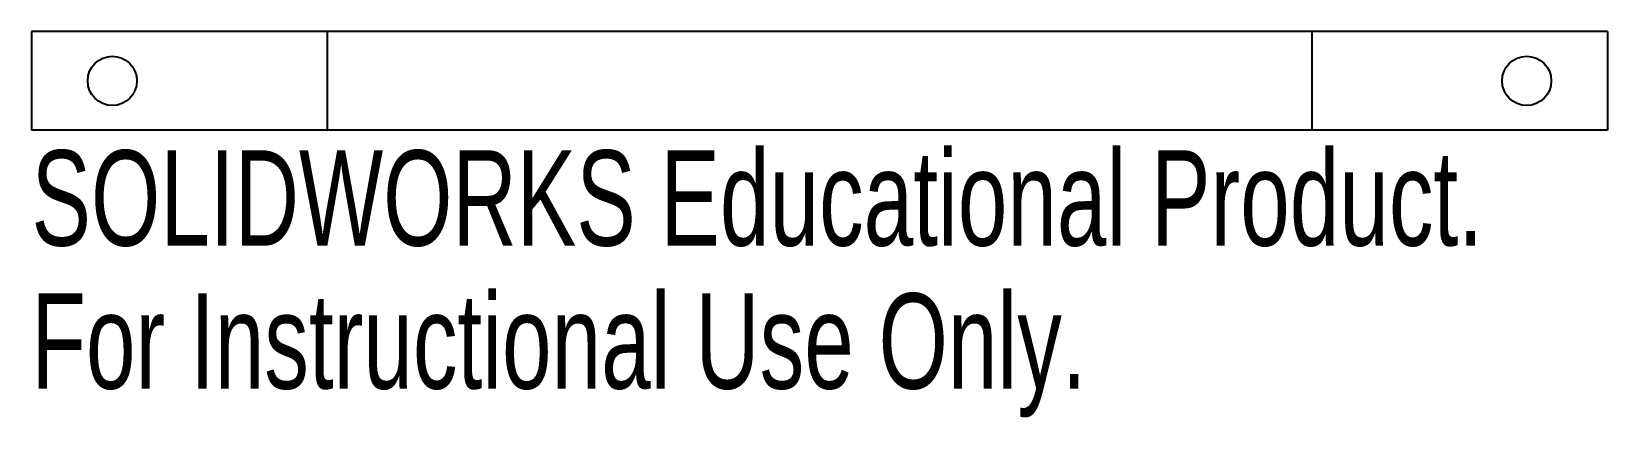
# Model space of a CAD drawing. Header units: millimetres. Extents: x -40 to 40, y -14.6 to 5.
import ezdxf

# ---------------------------------------------------------------- set-up
doc = ezdxf.new("R2010")
doc.units = ezdxf.units.MM
doc.styles.add('SLDTEXTSTYLE0', font='TXT', dxfattribs={"width": 0.7})

msp = doc.modelspace()

# ---------------------------------------------------------------- linework, layer by layer
at = {"color": 7, "linetype": 'Continuous', "lineweight": 25}
for p, q in [((40, 5), (-40, 5)), ((-40, 5), (-40, 0)), ((-25, 5), (-25, 0)), ((25, 5), (25, 0)), ((40, 5), (40, 0)), ((40, 0), (-40, 0))]:
    msp.add_line(p, q, dxfattribs=at)
for centre in [(-35.899, 2.5), (35.899, 2.5)]:
    msp.add_circle(centre, 1.25, dxfattribs=at)

# ---------------------------------------------------------------- texts
at = {"color": 7, "linetype": 'Continuous', "char_height": 4.83362, "attachment_point": 1, "style": 'SLDTEXTSTYLE0'}
for s, insert in [('SOLIDWORKS Educational Product.', (-40, -1.02)), ('For Instructional Use Only.', (-40, -8.27))]:
    msp.add_mtext(s, dxfattribs=dict(at, insert=insert))

doc.saveas('drawing.dxf')
